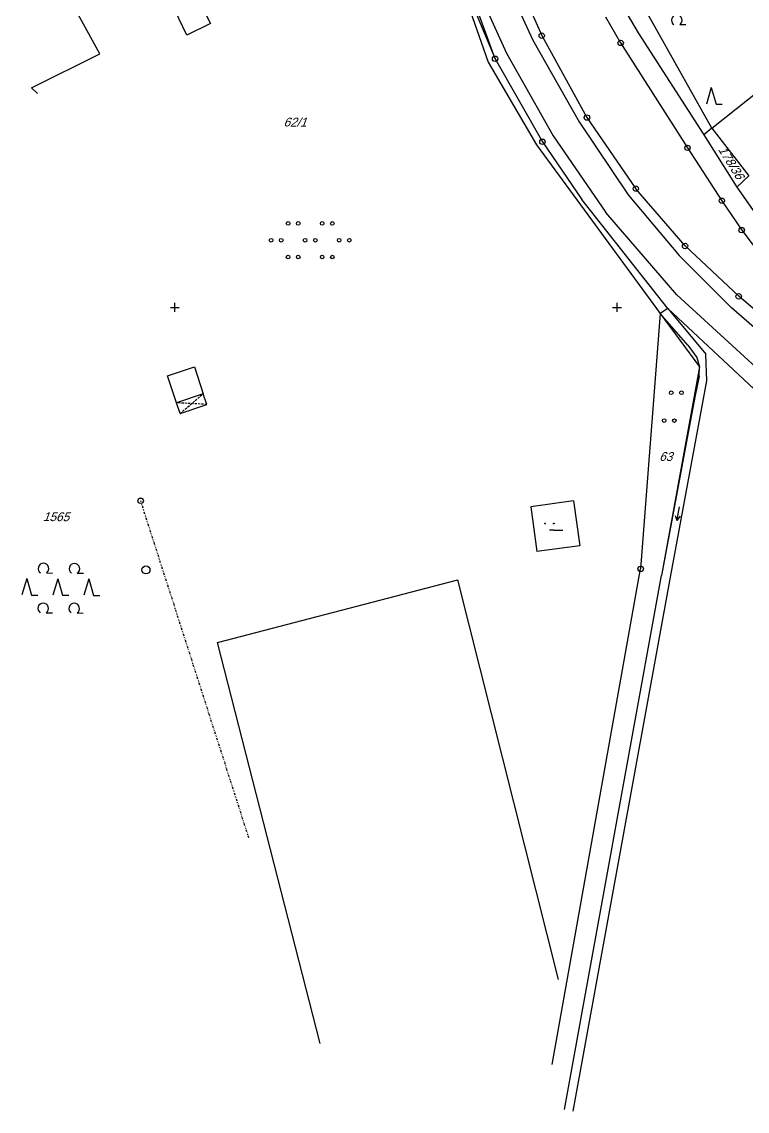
# Model space of a CAD drawing. Extents: x 4459737 to 4461180, y 5304018 to 5304640.
# Drawn here: x 4459765.4 to 4459929.4, y 5304018.3 to 5304264.5 of the extents above; entities that cross this region are included whole.
import ezdxf

# ---------------------------------------------------------------- set-up
doc = ezdxf.new("R2010")
doc.units = 0
doc.header["$MEASUREMENT"] = 0
doc.linetypes.add('DASHED', pattern=[0.75, 0.5, -0.25])
doc.linetypes.add('DIVIDE', pattern=[1.25, 0.5, -0.25, 0, -0.25, 0, -0.25])
for name, color, linetype in [('1', 7, 'CONTINUOUS'), ('10', 7, 'CONTINUOUS'), ('15', 7, 'CONTINUOUS'), ('3', 7, 'CONTINUOUS'), ('4', 7, 'CONTINUOUS'), ('5', 7, 'CONTINUOUS'), ('6', 7, 'CONTINUOUS'), ('8', 7, 'CONTINUOUS'), ('9', 7, 'CONTINUOUS')]:
    doc.layers.add(name, color=color, linetype=linetype)
doc.styles.add('txt', font='TXT', dxfattribs={"height": 0.2})

# ---------------------------------------------------------------- blocks, each defined once
blk = doc.blocks.new('10')
at = {"layer": '1', "color": 2, "linetype": 'CONTINUOUS'}
blk.add_circle((0, 0), 0.61, dxfattribs=at)
blk = doc.blocks.new('3')
at = {"layer": '1', "color": 2, "linetype": 'CONTINUOUS'}
blk.add_circle((0, 0), 0.917, dxfattribs=at)
blk = doc.blocks.new('200')
at = {"layer": '9', "color": 3, "linetype": 'CONTINUOUS'}
for p, q in [((-2.586837, 3.149885), (-1.186839, 3.149885)), ((4.413153, 3.149885), (5.813151, 3.149885)), ((-6.99999, 1.849997), (-8.099988, -1.849997)), ((-6.99999, 1.849997), (-5.899991, -1.849997)), ((0, 1.849997), (-1.099998, -1.849997)), ((0, 1.849997), (1.099998, -1.849997)), ((6.99999, 1.849997), (5.899991, -1.849997)), ((6.99999, 1.849997), (8.099988, -1.849997)), ((-5.899991, -1.849997), (-4.499993, -1.849997)), ((1.099998, -1.849997), (2.499996, -1.849997)), ((8.099988, -1.849997), (9.499986, -1.849997)), ((-2.586837, -5.850101), (-1.186839, -5.850101)), ((4.413153, -5.850101), (5.813151, -5.850101))]:
    blk.add_line(p, q, dxfattribs=at)
for centre in [(-3.249995, 4.149994), (3.749994, 4.149994), (-3.249995, -4.849993), (3.749994, -4.849993)]:
    blk.add_arc(centre, 1.199998, 303.547812, 236.700279, dxfattribs=at)
blk = doc.blocks.new('400')
at = {"layer": '15', "color": 7, "linetype": 'CONTINUOUS'}
for p, q in [((-1, 0), (0, 0)), ((0, 0), (0, 1)), ((0, 0), (1, 0)), ((0, -1), (0, 0))]:
    blk.add_line(p, q, dxfattribs=at)
blk = doc.blocks.new('110')
at = {"layer": '9', "color": 3, "linetype": 'CONTINUOUS'}
for centre in [(-4.999845, 3.800143), (-4.999845, 3.800143), (-2.699845, 3.800143), (-2.699845, 3.800143), (2.700155, 3.800143), (2.700155, 3.800143), (5.000155, 3.800143), (5.000155, 3.800143), (-8.849845, 0.000143), (-8.849845, 0.000143), (-6.549845, 0.000143), (-6.549845, 0.000143), (-1.149845, 0.000143), (1.150155, 0.000143), (6.550155, 0.000143), (6.550155, 0.000143), (8.850155, 0.000143), (8.850155, 0.000143), (-4.999845, -3.799857), (-4.999845, -3.799857), (-2.699845, -3.799857), (-2.699845, -3.799857), (2.700155, -3.799857), (2.700155, -3.799857), (5.000155, -3.799857), (5.000155, -3.799857)]:
    blk.add_circle(centre, 0.41, dxfattribs=at)
blk = doc.blocks.new('271')
at = {"layer": '9', "color": 34, "linetype": 'CONTINUOUS'}
for q in [(-0.999999, -0.749999), (1.999997, -0.749999)]:
    blk.add_line((0, -0.749999), q, dxfattribs=at)
for centre in [(-1.999997, 0.749999), (0, 0.749999)]:
    blk.add_circle(centre, 0.1, dxfattribs=at)
blk = doc.blocks.new('112')
at = {"layer": '9', "color": 3, "linetype": 'CONTINUOUS'}
for centre in [(-1.149998, 0), (1.149998, 0)]:
    blk.add_circle(centre, 0.409999, dxfattribs=at)
blk = doc.blocks.new('240')
at = {"layer": '9', "color": 4, "linetype": 'CONTINUOUS'}
for p, q in [((-3.200001, 0), (-1.1, 0)), ((-1.1, 0.55), (0, 0)), ((-1.1, 0), (0, 0)), ((-1.1, -0.55), (0, 0))]:
    blk.add_line(p, q, dxfattribs=at)
blk = doc.blocks.new('212')
at = {"layer": '9', "color": 3, "linetype": 'CONTINUOUS'}
blk.add_line((0.663158, -1.000108), (2.063156, -1.000108), dxfattribs=at)
blk.add_arc((0, 0), 1.199998, 303.547812, 236.700279, dxfattribs=at)
blk = doc.blocks.new('222')
at = {"layer": '9', "color": 3, "linetype": 'CONTINUOUS'}
for p, q in [((0, 1.849997), (-1.099998, -1.849997)), ((0, 1.849997), (1.099998, -1.849997)), ((1.099998, -1.849997), (2.499996, -1.849997))]:
    blk.add_line(p, q, dxfattribs=at)

msp = doc.modelspace()

# ---------------------------------------------------------------- linework, layer by layer
at = {"layer": '10', "color": 30, "linetype": 'CONTINUOUS'}
for p, q in [((4459850.19, 5304314.4), (4459870.87, 5304255.43)), ((4459872.4, 5304256.18), (4459851.26, 5304314.93)), ((4459875.44, 5304272.31), (4459880.92, 5304260.39)), ((4459783.05, 5304257.31), (4459775.4, 5304271.15)), ((4459869.68, 5304269.05), (4459875, 5304257.47)), ((4459880.92, 5304260.39), (4459891.42, 5304241.94)), ((4459767.53, 5304249.64), (4459783.05, 5304257.31)), ((4459870.87, 5304255.43), (4459881.78, 5304236.7)), ((4459875, 5304257.47), (4459885.55, 5304238.74)), ((4459768.93, 5304248.36), (4459767.53, 5304249.64)), ((4459891.42, 5304241.94), (4459902.52, 5304225.46)), ((4459885.55, 5304238.74), (4459897.42, 5304221.43)), ((4459881.78, 5304236.7), (4459909.77, 5304198.61)), ((4459902.52, 5304225.46), (4459914.02, 5304211.75)), ((4459913.49, 5304202.83), (4459897.42, 5304221.43)), ((4459914.02, 5304211.75), (4459925.85, 5304199.9)), ((4459913.49, 5304202.83), (4459936.14, 5304182.07)), ((4459915.98, 5304191.43), (4459909.77, 5304198.61)), ((4459911.49, 5304199.72), (4459920.04, 5304189.43)), ((4459941.29, 5304186.51), (4459925.85, 5304199.9)), ((4459915.98, 5304191.43), (4459918.07, 5304188.68)), ((4459918.07, 5304188.68), (4459918.65, 5304186.54)), ((4459920.27, 5304183.4), (4459920.04, 5304189.43)), ((4459918.56, 5304184.42), (4459918.65, 5304186.54)), ((4459918.56, 5304184.42), (4459917.66, 5304180.06)), ((4459912.05, 5304139.02), (4459920.27, 5304183.4)), ((4459917.66, 5304180.06), (4459916.5, 5304174.15)), ((4459916.5, 5304174.15), (4459910.08, 5304139.38)), ((4459809.6, 5304124.28), (4459863.96, 5304138.4)), ((4459886.76, 5304048.1), (4459863.96, 5304138.4)), ((4459890.1, 5304018.33), (4459912.05, 5304139.02)), ((4459832.82, 5304033.67), (4459809.6, 5304124.28))]:
    msp.add_line(p, q, dxfattribs=at)
at = {"layer": '3', "color": 7, "linetype": 'CONTINUOUS'}
for p, q in [((4459850.73, 5304308.57), (4459872.4, 5304256.18)), ((4459921.42, 5304240.48), (4459896.87, 5304284.39)), ((4459877.61, 5304273.53), (4459882.96, 5304261.4)), ((4459921.42, 5304240.48), (4459959.6, 5304270.8)), ((4459901.34, 5304267.9), (4459904.75, 5304262.05)), ((4459897.4, 5304265.68), (4459900.81, 5304259.76)), ((4459882.96, 5304261.4), (4459893.17, 5304242.89)), ((4459904.75, 5304262.05), (4459919.6, 5304238.98)), ((4459900.81, 5304259.76), (4459915.93, 5304236.05)), ((4459872.4, 5304256.18), (4459883.11, 5304237.42)), ((4459893.17, 5304242.89), (4459904.24, 5304226.82)), ((4459921.42, 5304240.48), (4459919.6, 5304238.98)), ((4459921.42, 5304240.48), (4459929.82, 5304229.72)), ((4459919.6, 5304238.98), (4459927.1, 5304227.19)), ((4459883.11, 5304237.42), (4459892.01, 5304224.39)), ((4459915.93, 5304236.05), (4459923.69, 5304224.1)), ((4459927.1, 5304227.19), (4459929.82, 5304229.72)), ((4459915.37, 5304213.87), (4459904.24, 5304226.82)), ((4459927.1, 5304227.19), (4459931.69, 5304220.62)), ((4459911.49, 5304199.72), (4459892.01, 5304224.39)), ((4459923.69, 5304224.1), (4459928.18, 5304217.46)), ((4459928.18, 5304217.46), (4459939.11, 5304203.03)), ((4459915.37, 5304213.87), (4459927.5, 5304202.49)), ((4459943.71, 5304188.6), (4459927.5, 5304202.49)), ((4459909.77, 5304198.61), (4459905.33, 5304140.89)), ((4459911.49, 5304199.72), (4459909.77, 5304198.61)), ((4459909.77, 5304198.61), (4459918.65, 5304186.54)), ((4459911.49, 5304199.72), (4459933.17, 5304179.5)), ((4459918.65, 5304186.54), (4459910.08, 5304139.38)), ((4459885.3, 5304028.89), (4459905.33, 5304140.89)), ((4459888.13, 5304018.69), (4459910.08, 5304139.38))]:
    msp.add_line(p, q, dxfattribs=at)
at = {"layer": '3', "color": 7, "linetype": 'DIVIDE'}
msp.add_line((4459816.73, 5304080.1), (4459792.26, 5304156.29), dxfattribs=at)
at = {"layer": '5', "color": 1, "linetype": 'CONTINUOUS'}
for p, q in [((4459804.32, 5304271.55), (4459808.02, 5304264.13)), ((4459802.72, 5304261.48), (4459799.16, 5304268.89)), ((4459808.02, 5304264.13), (4459802.72, 5304261.48)), ((4459798.34, 5304184.52), (4459804.41, 5304186.52)), ((4459804.41, 5304186.52), (4459806.4, 5304180.48)), ((4459800.35, 5304178.42), (4459798.34, 5304184.52)), ((4459806.4, 5304180.48), (4459800.35, 5304178.42))]:
    msp.add_line(p, q, dxfattribs=at)
at = {"layer": '6', "color": 1, "linetype": 'DASHED'}
for p, q in [((4459801.18, 5304175.99), (4459806.4, 5304180.48)), ((4459807.23, 5304178.05), (4459800.35, 5304178.42))]:
    msp.add_line(p, q, dxfattribs=at)
at = {"layer": '6', "color": 1, "linetype": 'CONTINUOUS'}
for p, q in [((4459807.23, 5304178.05), (4459806.4, 5304180.48)), ((4459801.18, 5304175.99), (4459800.35, 5304178.42)), ((4459801.18, 5304175.99), (4459807.23, 5304178.05))]:
    msp.add_line(p, q, dxfattribs=at)
at = {"layer": '8', "color": 30, "linetype": 'CONTINUOUS'}
for p, q in [((4459890.17, 5304156.25), (4459880.47, 5304154.92)), ((4459880.47, 5304154.92), (4459881.86, 5304144.81)), ((4459890.17, 5304156.25), (4459891.56, 5304146.14)), ((4459891.56, 5304146.14), (4459881.86, 5304144.81))]:
    msp.add_line(p, q, dxfattribs=at)

# ---------------------------------------------------------------- block references
at = {"layer": '1', "color": 2, "linetype": 'CONTINUOUS'}
for name, p in [('10', (4459882.96, 5304261.4)), ('10', (4459900.81, 5304259.76)), ('10', (4459872.4, 5304256.18)), ('10', (4459893.17, 5304242.89)), ('10', (4459883.11, 5304237.42)), ('10', (4459915.93, 5304236.05)), ('10', (4459904.24, 5304226.82)), ('10', (4459923.69, 5304224.1)), ('10', (4459928.18, 5304217.46)), ('10', (4459915.37, 5304213.87)), ('10', (4459927.5, 5304202.49)), ('10', (4459792.26, 5304156.29)), ('3', (4459793.45, 5304140.66)), ('10', (4459905.33, 5304140.89))]:
    msp.add_blockref(name, p, dxfattribs=at)
at = {"layer": '15', "color": 7, "linetype": 'CONTINUOUS'}
for p in [(4459800, 5304200), (4459900, 5304200)]:
    msp.add_blockref('400', p, dxfattribs=at)
at = {"layer": '9', "color": 3, "linetype": 'CONTINUOUS', "xscale": 1.000001, "yscale": 1.000001, "rotation": 359.681434}
for name, p in [('212', (4459913.5, 5304264.9)), ('222', (4459921.3, 5304247.8)), ('112', (4459913.4, 5304180.7)), ('112', (4459911.8, 5304174.4)), ('200', (4459773.5, 5304136.8))]:
    msp.add_blockref(name, p, dxfattribs=at)
at = {"layer": '9', "color": 3, "linetype": 'CONTINUOUS'}
msp.add_blockref('110', (4459830.6, 5304215.17), dxfattribs=at)
at = {"layer": '9', "color": 4, "linetype": 'CONTINUOUS', "rotation": 259.569105}
msp.add_blockref('240', (4459913.5, 5304151.8), dxfattribs=at)
at = {"layer": '9', "color": 34, "linetype": 'CONTINUOUS', "xscale": 1.000001, "yscale": 1.000001, "rotation": 359.681434}
msp.add_blockref('271', (4459885.7, 5304150.4), dxfattribs=at)

# ---------------------------------------------------------------- texts
at = {"layer": '4', "color": 2, "linetype": 'CONTINUOUS', "style": 'txt', "oblique": 20}
for s, rotation, p in [('62/1', 359.6814, (4459824.54, 5304240.88)), ('178/36', 301.8996, (4459922.77, 5304235.7)), ('63', 359.6814, (4459909.5, 5304165.3)), ('1565', 359.6814, (4459770.1, 5304151.7))]:
    msp.add_text(s, height=2, rotation=rotation, dxfattribs=at).set_placement(p)

doc.saveas('drawing.dxf')
